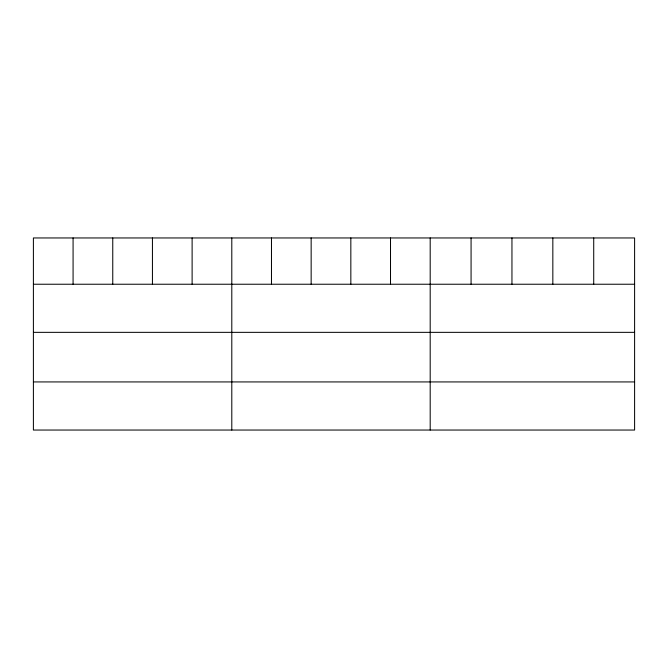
<?xml version="1.0" encoding="UTF-8"?>
<svg xmlns="http://www.w3.org/2000/svg" width="668" height="668" viewBox="0 0 668 668"><rect width="100%" height="100%" fill="white"/><g stroke="black" fill="none" stroke-linecap="round" stroke-linejoin="round"><path stroke-width="1" d="M634.6 284.234L634.6 430.042L33.4 430.042L33.4 237.958L634.6 237.958L634.6 284.234L33.4 284.234M33.4 332.347L634.6 332.347M33.4 381.929L634.6 381.929M593.718 237.958L593.718 284.234M552.837 237.958L552.837 284.234M511.955 237.958L511.955 284.234M471.074 237.958L471.074 284.234M430.192 237.958L430.192 430.042M390.513 237.958L390.513 284.234M350.834 237.958L350.834 284.234M311.154 237.958L311.154 284.234M271.475 237.958L271.475 284.234M231.796 237.958L231.796 430.042M192.117 237.958L192.117 284.234M152.438 237.958L152.438 284.234M112.758 237.958L112.758 284.234M73.079 237.958L73.079 284.234"/></g></svg>
